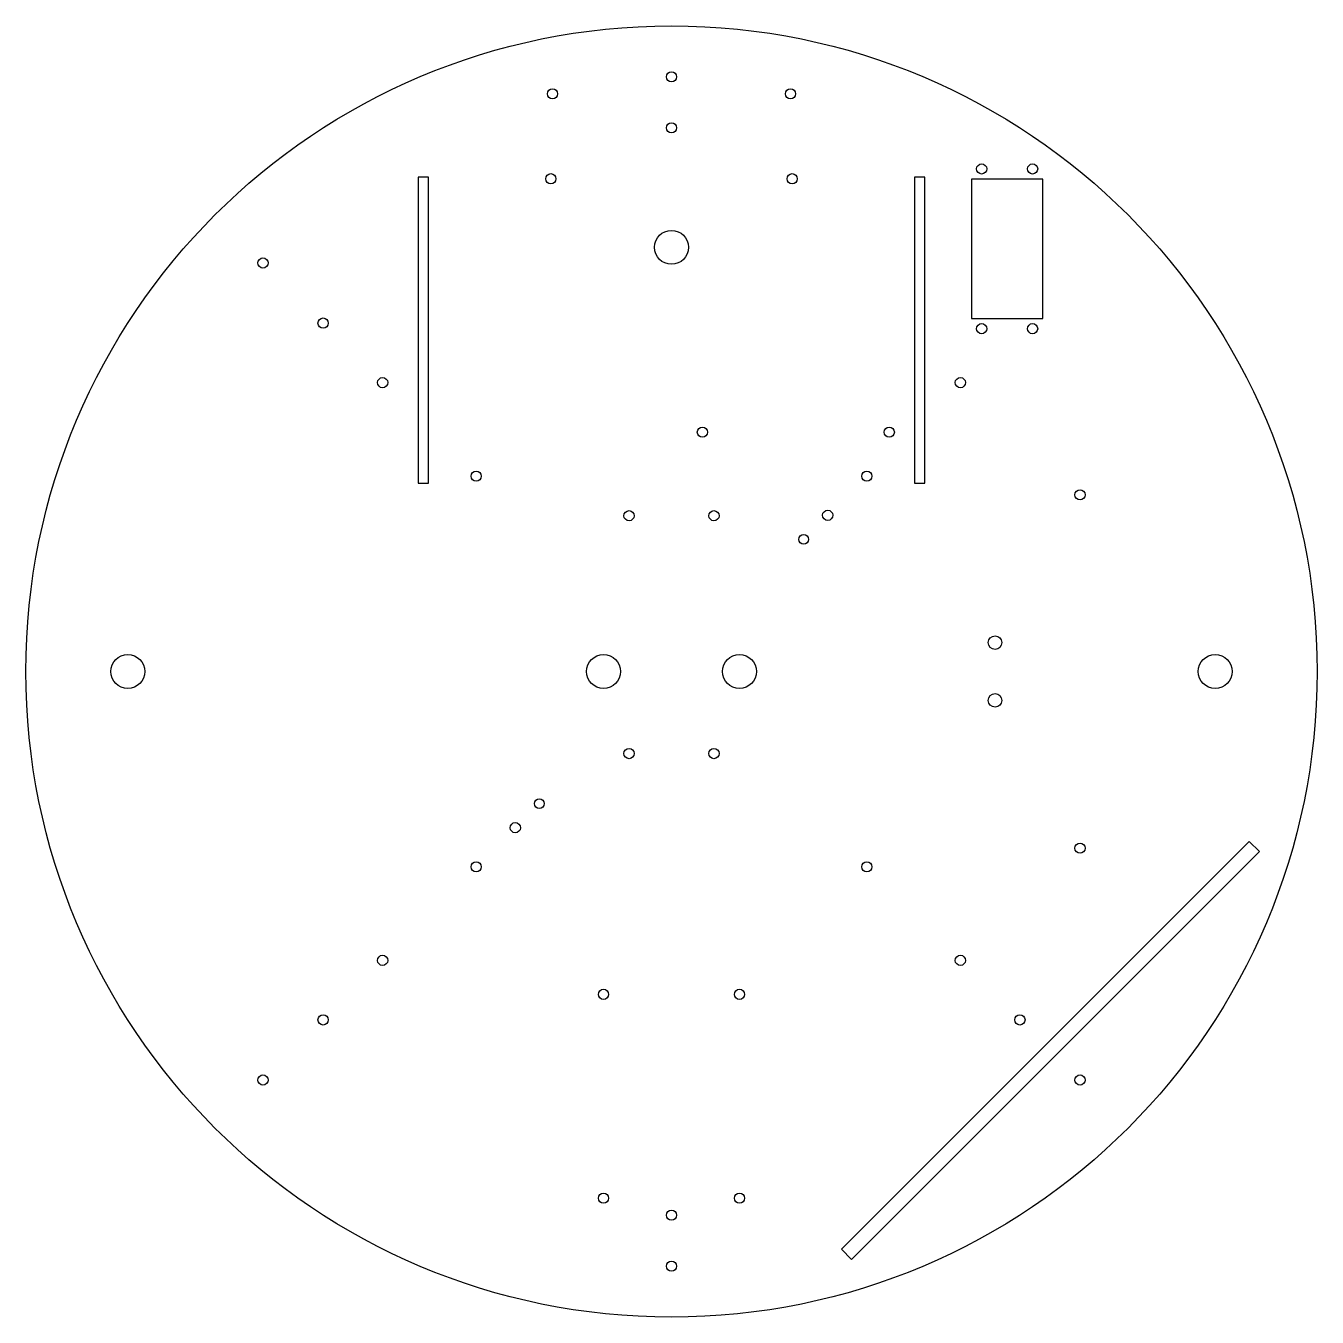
# Model space of a CAD drawing. Header units: millimetres. Extents: x 360 to 740, y -190 to 190.
import ezdxf

# ---------------------------------------------------------------- set-up
doc = ezdxf.new("R2010")
doc.units = ezdxf.units.MM
doc.layers.get('0').update_dxf_attribs({"linetype": 'CONTINUOUS'})

msp = doc.modelspace()

# ---------------------------------------------------------------- linework, layer by layer
for points in [[(475.5, 55.42), (478.5, 55.42), (478.5, 145.42), (475.5, 145.42)], [(621.5, 55.42), (624.5, 55.42), (624.5, 145.42), (621.5, 145.42)], [(638.27, 103.88), (659.27, 103.88), (659.27, 144.88), (638.27, 144.88)], [(723, -53), (720, -50), (600, -170), (603, -173)]]:
    msp.add_lwpolyline(points, close=True)
for centre, radius in [((550, 0), 190), ((550, 175), 1.5), ((515, 170), 1.5), ((585, 170), 1.5), ((550, 160), 1.5), ((641.27, 147.88), 1.5), ((656.27, 147.88), 1.5), ((514.5, 145), 1.5), ((585.5, 145), 1.5), ((550, 124.82), 5), ((429.79, 120.21), 1.5), ((447.47, 102.53), 1.5), ((641.27, 100.88), 1.5), ((656.27, 100.88), 1.5), ((465, 85), 1.5), ((635, 85), 1.5), ((559.09, 70.42), 1.5), ((614.09, 70.42), 1.5), ((492.5, 57.5), 1.5), ((607.5, 57.5), 1.5), ((670.21, 52), 1.5), ((537.5, 45.84), 1.5), ((562.5, 45.84), 1.5), ((595.96, 45.96), 1.5), ((588.89, 38.89), 1.46), ((645.21, 8.5), 2), ((390, 0), 5), ((530, 0), 5), ((570, 0), 5), ((710, 0), 5), ((645.21, -8.5), 2), ((537.5, -24.16), 1.5), ((562.5, -24.16), 1.5), ((511.11, -38.89), 1.46), ((504.04, -45.96), 1.5), ((670.21, -52), 1.5), ((492.5, -57.5), 1.5), ((607.5, -57.5), 1.5), ((465, -85), 1.5), ((635, -85), 1.5), ((530, -95), 1.5), ((570, -95), 1.5), ((447.47, -102.53), 1.5), ((652.53, -102.53), 1.5), ((429.79, -120.21), 1.5), ((670.21, -120.21), 1.5), ((530, -155), 1.5), ((570, -155), 1.5), ((550, -160), 1.5), ((550, -175), 1.5)]:
    msp.add_circle(centre, radius)

doc.saveas('drawing.dxf')
